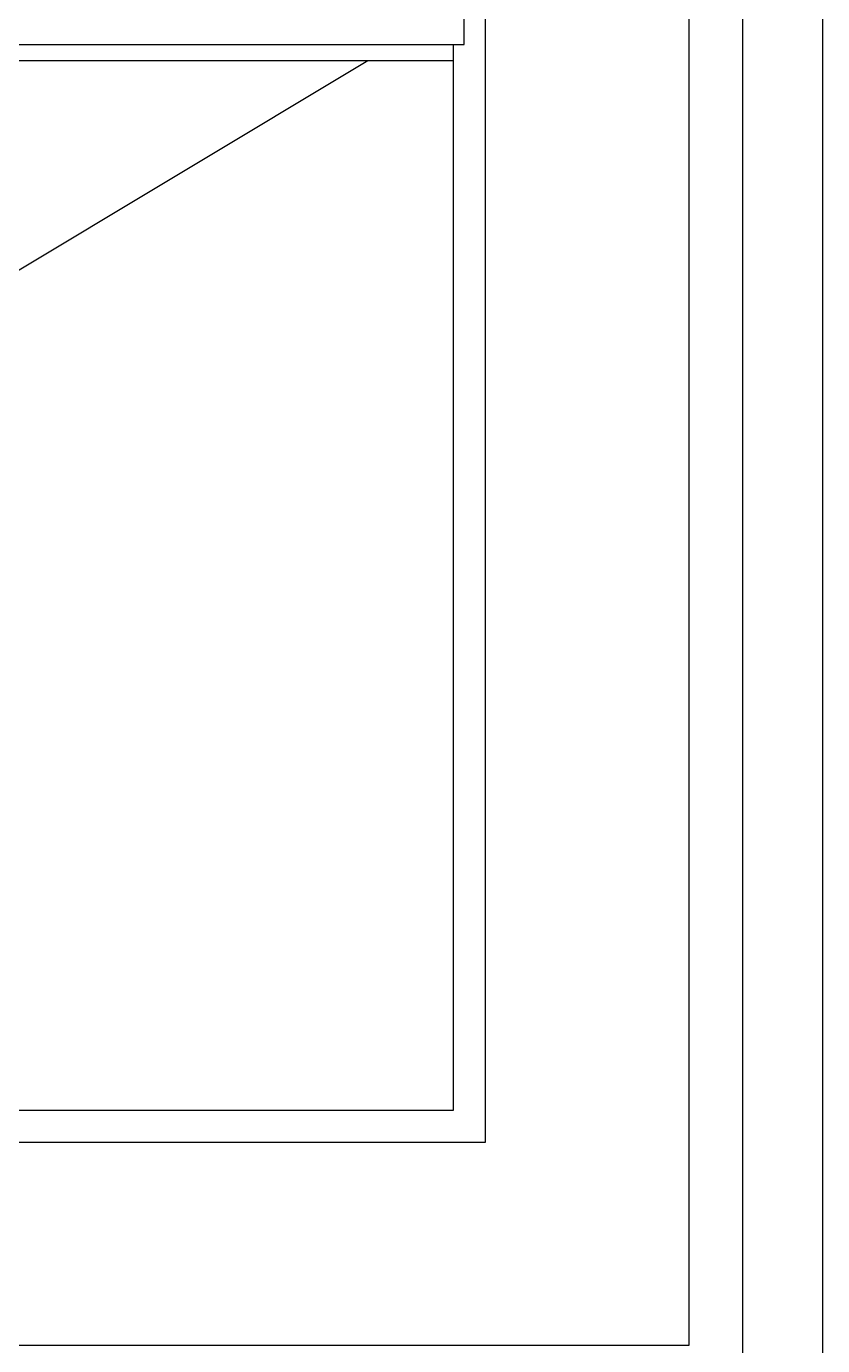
# Model space of a CAD drawing. Header units: millimetres. Extents: x -27104 to 125781, y -3376 to 46996.
# Drawn here: x 118234.39 to 118248.94, y 18749.97 to 18774.07 of the extents above; entities that cross this region are included whole.
import ezdxf

# ---------------------------------------------------------------- set-up
doc = ezdxf.new("R2010")
doc.units = ezdxf.units.MM
doc.header["$LTSCALE"] = 100
doc.header["$MEASUREMENT"] = 0
doc.layers.get('0').update_dxf_attribs({"linetype": 'CONTINUOUS'})
doc.layers.add('ELE9', color=9, linetype='CONTINUOUS')

# ---------------------------------------------------------------- blocks, each defined once
blk = doc.blocks.new('ggtyu')
at = {"layer": 'ELE9', "color": 253}
blk.add_line((56655.636, 18767.453), (56665.63, 18773.444), dxfattribs=at)
at = {"layer": 'ELE9', "color": 253, "ltscale": 0.1}
for points in [[(56672.477, 18807.192), (56672.477, 18738.229)], [(56673.945, 18807.192), (56673.945, 18738.229)], [(56652.522, 18804.257), (56652.522, 18800.638), (56645.382, 18800.638), (56645.382, 18773.738), (56645.577, 18773.738), (56645.577, 18754.272), (56667.195, 18754.272), (56667.195, 18773.738)], [(56667.195, 18773.738), (56667.391, 18773.738), (56667.391, 18804.257)]]:
    blk.add_lwpolyline(points, dxfattribs=at)
blk.add_lwpolyline([(56515.772, 18763.662), (56515.772, 18753.685), (56641.273, 18753.685), (56641.273, 18801.029), (56640.099, 18801.029), (56640.099, 18804.746), (56652.131, 18804.746), (56652.131, 18801.029), (56644.99, 18801.029), (56644.99, 18753.685), (56667.782, 18753.685), (56667.782, 18804.746), (56671.499, 18804.746), (56671.499, 18749.968), (56512.054, 18749.968), (56512.054, 18763.662)], close=True, dxfattribs=at)
at = {"layer": 'ELE9', "color": 253}
for points in [[(56645.577, 18773.738), (56667.195, 18773.738)], [(56645.577, 18773.738), (56645.577, 18773.444), (56667.195, 18773.444), (56667.195, 18773.738)]]:
    blk.add_lwpolyline(points, dxfattribs=at)

msp = doc.modelspace()

# ---------------------------------------------------------------- block references
msp.add_blockref('ggtyu', (61575, 0))

doc.saveas('drawing.dxf')
